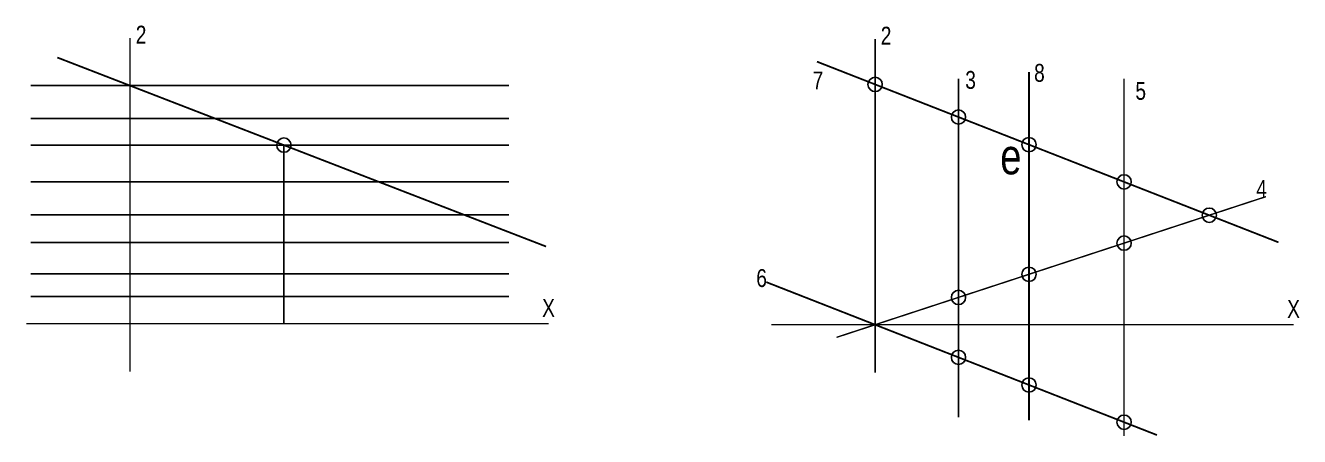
# Model space of a CAD drawing. Extents: x -352 to 685, y -720 to 475.
# Drawn here: x 328.6 to 684.9, y 360.2 to 475.3 of the extents above; entities that cross this region are included whole.
import ezdxf

# ---------------------------------------------------------------- set-up
doc = ezdxf.new("R2010")
doc.units = 0
doc.header["$LTSCALE"] = 15
doc.layers.get('0').update_dxf_attribs({"linetype": 'CONTINUOUS'})
doc.layers.add('DIM', color=92, linetype='CONTINUOUS')
doc.styles.add('AMK', font='amk.shx', dxfattribs={"width": 0.8})

msp = doc.modelspace()

# ---------------------------------------------------------------- linework, layer by layer
at = {"const_width": 0.4}
for points in [[(357.86, 471.79), (357.86, 378.37)], [(566.19, 471.5), (566.19, 378.09)], [(589.51, 460.4), (589.51, 365.53)], [(635.81, 460.4), (635.81, 360.37)], [(555.39, 387.94), (675.47, 427.35)]]:
    msp.add_lwpolyline(points, dxfattribs=at)
at = {"layer": 'DIM', "color": 0}
for p, q in [((330.11, 458.43), (463.78, 458.43)), ((330.11, 449.24), (463.78, 449.24)), ((330.11, 441.77), (463.78, 441.77)), ((400.87, 441.77), (400.87, 391.77)), ((330.11, 431.45), (463.78, 431.45)), ((330.11, 422.26), (463.78, 422.26)), ((330.11, 414.47), (463.78, 414.47)), ((330.11, 405.77), (463.78, 405.77)), ((330.11, 399.37), (463.78, 399.37))]:
    msp.add_line(p, q, dxfattribs=at)
for points, const_width in [([(337.5, 466.31), (474.18, 413.38)], 0.5), ([(678.98, 414.56), (549.92, 465.15)], 0.5), ([(609.21, 462.21), (609.21, 364.74)], 0.5), ([(645, 360.59), (535.75, 403.42)], 0.5), ([(328.8, 391.77), (474.9, 391.77)], 0.4), ([(537.14, 391.48), (683.23, 391.48)], 0.4)]:
    msp.add_lwpolyline(points, dxfattribs=dict(at, const_width=const_width))
for centre in [(566.19, 458.77), (589.51, 449.63), (400.87, 441.77), (609.21, 441.91), (635.81, 431.48), (659.63, 422.15), (635.81, 414.33), (609.21, 405.6), (589.51, 399.13), (589.51, 382.34), (609.21, 374.62), (635.81, 364.19)]:
    msp.add_circle(centre, 2, dxfattribs=at)

# ---------------------------------------------------------------- texts
at = {"layer": 'DIM', "color": 0, "style": 'AMK', "width": 0.8}
for s, height, p in [('2', 5, (359.44, 470.21)), ('2', 5, (567.77, 469.92)), ('8', 5, (610.65, 459.51)), ('7', 5, (548.7, 457.38)), ('3', 5, (591.39, 457.53)), ('5', 5, (638.97, 454.47)), ('e', 10, (601.17, 433.59)), ('4', 5, (672.76, 427.03)), ('6', 5, (532.96, 402.05)), ('X', 5, (473.08, 393.69)), ('X', 5, (681.41, 393.4))]:
    msp.add_text(s, height=height, dxfattribs=at).set_placement(p)

doc.saveas('drawing.dxf')
